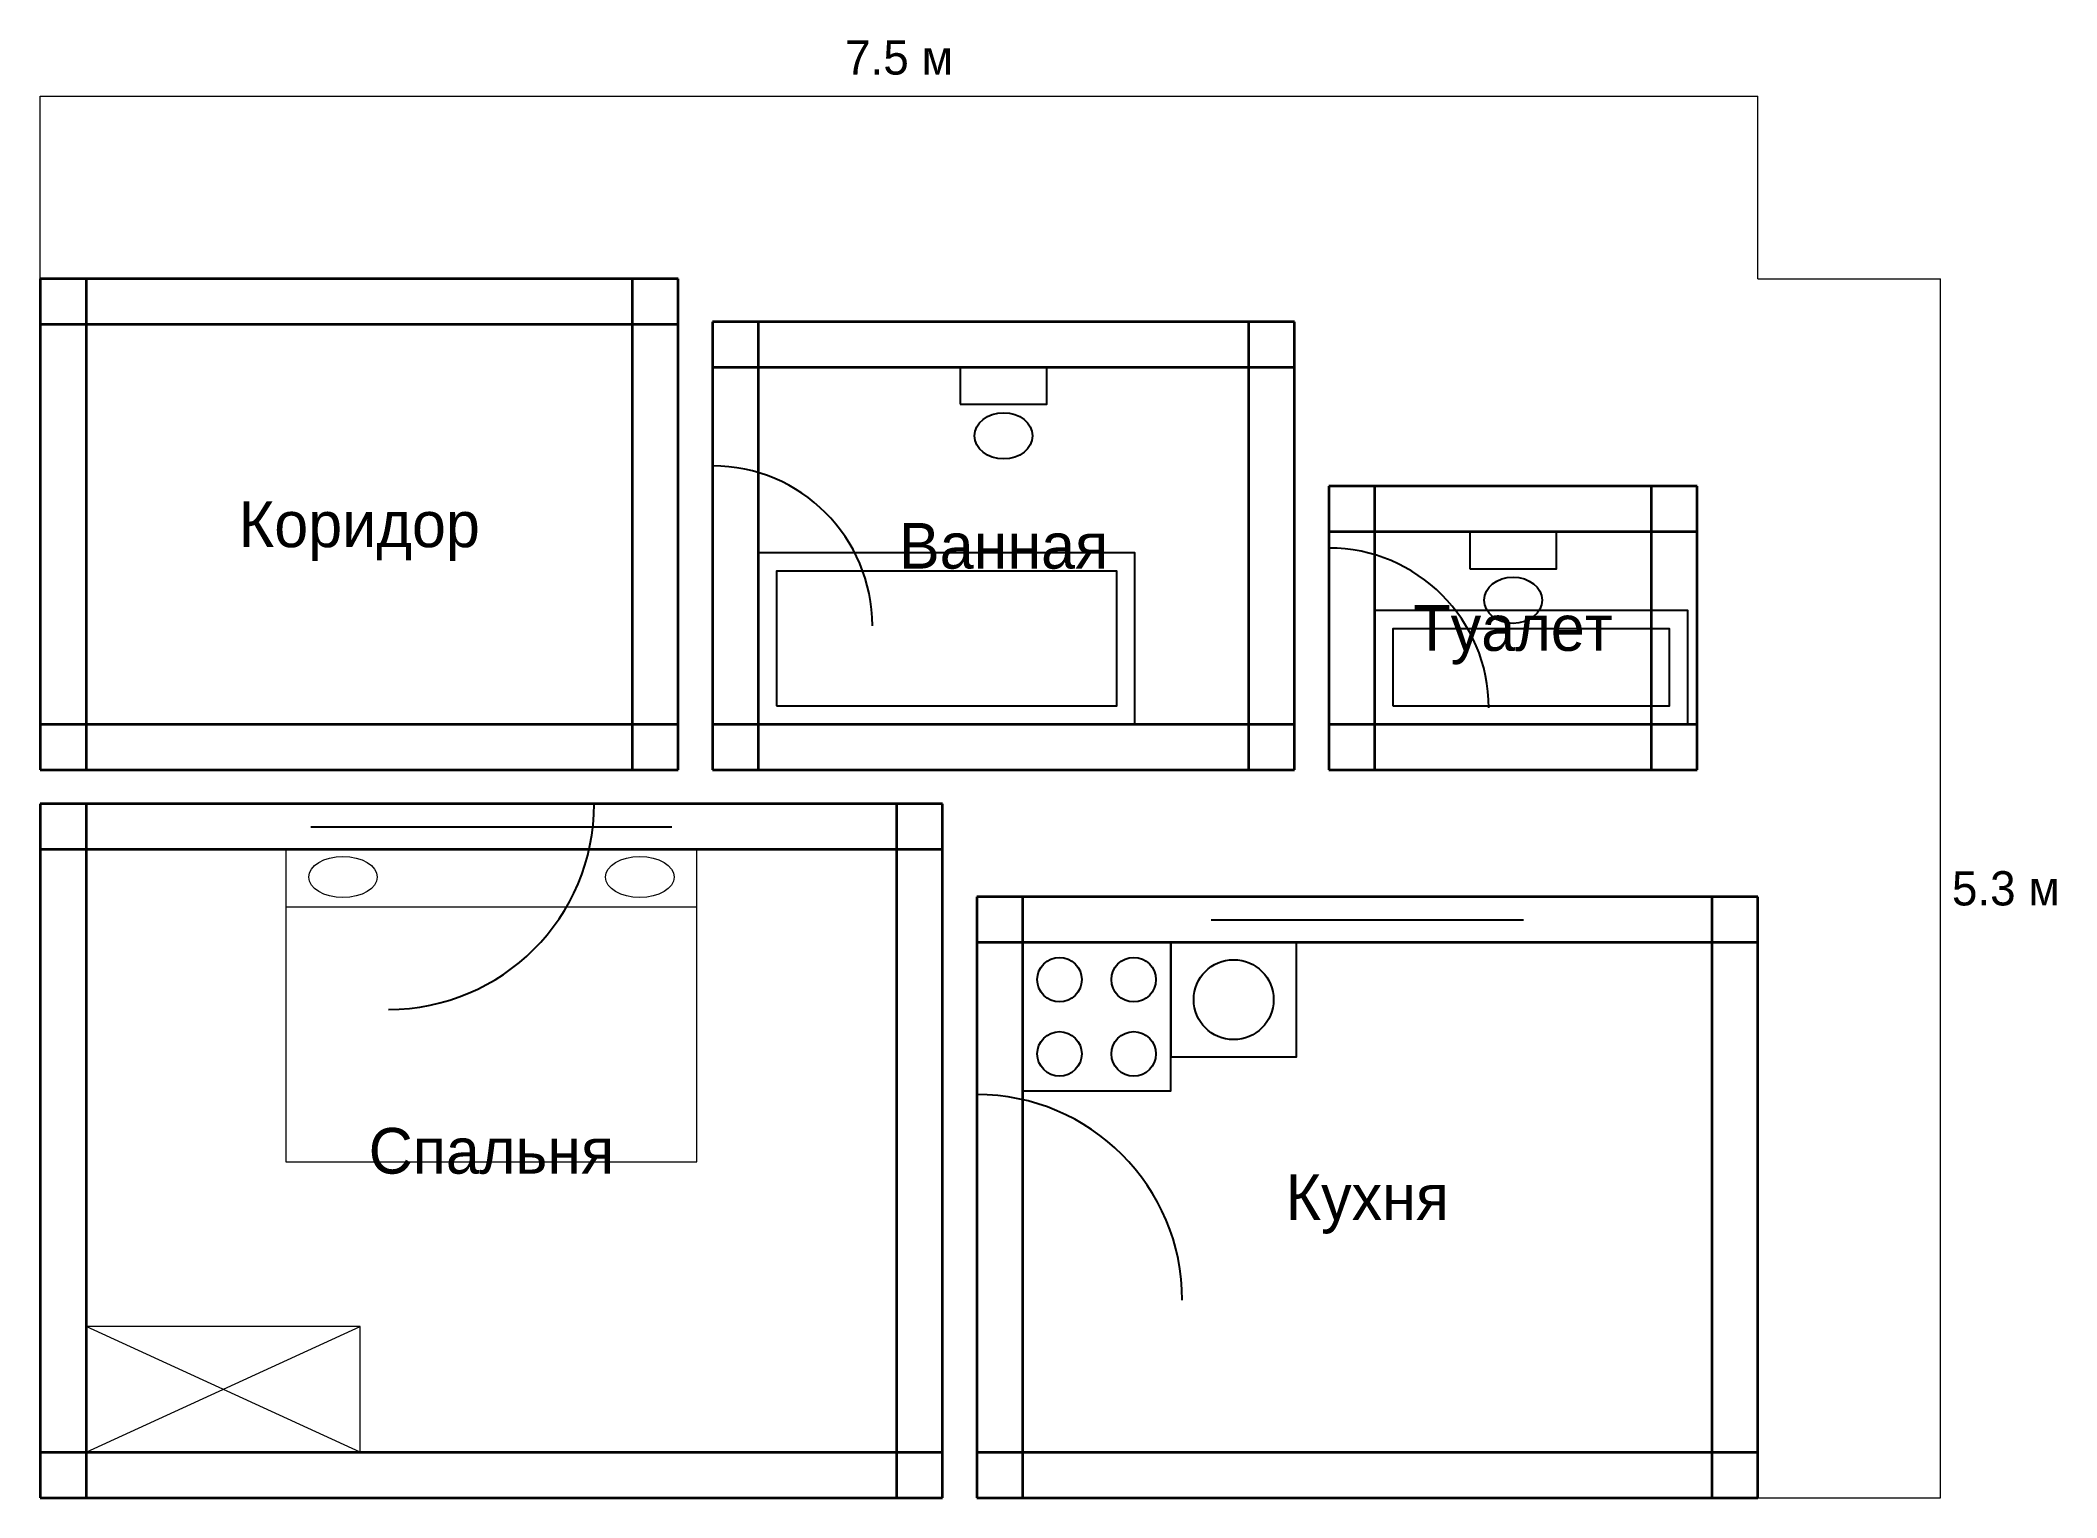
# Model space of a CAD drawing. Header units: metres. Extents: x 0 to 883, y 0 to 638.
import ezdxf
from ezdxf.enums import TextEntityAlignment as Align

# ---------------------------------------------------------------- set-up
doc = ezdxf.new("R2010")
doc.units = ezdxf.units.M
for name, color, linetype, lineweight in [('Двери', 7, 'Continuous', 25), ('Мебель', 7, 'Continuous', 18), ('Окна', 7, 'Continuous', 25), ('Размеры', 1, 'Continuous', 13), ('Стены', 7, 'Continuous', 35), ('Текст', 7, 'Continuous', 13)]:
    doc.layers.add(name, color=color, linetype=linetype, lineweight=lineweight)

msp = doc.modelspace()

# ---------------------------------------------------------------- linework, layer by layer
at = {"layer": 'Двери'}
for p, q in [((294.3, 381.85), (294.3, 451.85)), ((564.2, 345.85), (564.2, 415.85)), ((152.5, 303.8), (242.5, 303.8)), ((410, 86.55), (410, 176.55))]:
    msp.add_line(p, q, dxfattribs=at)
for centre, radius, start, end in [((294.3, 381.85), 70, 0, 90), ((564.2, 345.85), 70, 0, 90), ((152.5, 303.8), 90, 270, 360), ((410, 86.55), 90, 0, 90)]:
    msp.add_arc(centre, radius, start, end, dxfattribs=at)
at = {"layer": 'Мебель'}
for p, q in [((107.5, 258.8), (287.5, 258.8)), ((20, 20), (140, 75)), ((140, 20), (20, 75))]:
    msp.add_line(p, q, dxfattribs=at)
for points in [[(107.5, 147.09), (287.5, 147.09), (287.5, 283.8), (107.5, 283.8), (107.5, 147.09)], [(20, 20), (140, 20), (140, 75), (20, 75), (20, 20)]]:
    msp.add_lwpolyline(points, dxfattribs=at)
for centre in [(132.5, 271.8), (262.5, 271.8)]:
    msp.add_ellipse(centre, major_axis=(15, 0), ratio=0.6, dxfattribs=at)
at = {"layer": 'Окна'}
for p, q in [((118.5, 303.8), (276.5, 303.8)), ((118.5, 293.8), (276.5, 293.8)), ((118.5, 283.8), (276.5, 283.8)), ((512.6, 263.1), (649.4, 263.1)), ((512.6, 253.1), (649.4, 253.1)), ((512.6, 243.1), (649.4, 243.1))]:
    msp.add_line(p, q, dxfattribs=at)
at = {"layer": 'Размеры', "color": 1}
for p, q in [((0, 613.7), (752, 613.7)), ((0, 533.7), (0, 613.7)), ((752, 533.7), (752, 613.7)), ((752, 533.7), (832, 533.7)), ((832, 0), (832, 533.7)), ((752, 0), (832, 0))]:
    msp.add_line(p, q, dxfattribs=at)
at = {"layer": 'Сантехника'}
for points in [[(402.75, 478.8), (440.75, 478.8), (440.75, 494.9), (402.75, 494.9), (402.75, 478.8)], [(625.85, 406.8), (663.85, 406.8), (663.85, 422.9), (625.85, 422.9), (625.85, 406.8)], [(314.3, 338.8), (479.3, 338.8), (479.3, 413.8), (314.3, 413.8), (314.3, 338.8)], [(322.3, 346.8), (471.3, 346.8), (471.3, 405.8), (322.3, 405.8), (322.3, 346.8)], [(584.2, 338.8), (721.31, 338.8), (721.31, 388.44), (584.2, 388.44), (584.2, 338.8)], [(592.2, 346.8), (713.31, 346.8), (713.31, 380.44), (592.2, 380.44), (592.2, 346.8)], [(430, 178.1), (495, 178.1), (495, 243.1), (430, 243.1), (430, 178.1)], [(495, 193.1), (550, 193.1), (550, 243.1), (495, 243.1), (495, 193.1)]]:
    msp.add_lwpolyline(points, dxfattribs=at)
for centre, radius in [((446.25, 226.85), 9.75), ((478.75, 226.85), 9.75), ((522.5, 218.1), 17.5), ((446.25, 194.35), 9.75), ((478.75, 194.35), 9.75)]:
    msp.add_circle(centre, radius, dxfattribs=at)
for centre in [(421.75, 465), (644.85, 393)]:
    msp.add_ellipse(centre, major_axis=(12.67, 0), ratio=0.8, dxfattribs=at)
at = {"layer": 'Стены'}
for p, q in [((279.3, 533.7), (0, 533.7)), ((0, 533.7), (0, 318.8)), ((20, 533.7), (20, 318.8)), ((259.3, 318.8), (259.3, 533.7)), ((279.3, 318.8), (279.3, 533.7)), ((279.3, 513.7), (0, 513.7)), ((549.2, 514.9), (294.3, 514.9)), ((294.3, 514.9), (294.3, 318.8)), ((314.3, 514.9), (314.3, 318.8)), ((529.2, 318.8), (529.2, 514.9)), ((549.2, 318.8), (549.2, 514.9)), ((549.2, 494.9), (294.3, 494.9)), ((725.5, 442.9), (564.2, 442.9)), ((564.2, 442.9), (564.2, 318.8)), ((584.2, 442.9), (584.2, 318.8)), ((705.5, 318.8), (705.5, 442.9)), ((725.5, 318.8), (725.5, 442.9)), ((725.5, 422.9), (564.2, 422.9)), ((0, 338.8), (279.3, 338.8)), ((294.3, 338.8), (549.2, 338.8)), ((564.2, 338.8), (725.5, 338.8)), ((0, 318.8), (279.3, 318.8)), ((294.3, 318.8), (549.2, 318.8)), ((564.2, 318.8), (725.5, 318.8)), ((395, 303.8), (0, 303.8)), ((0, 303.8), (0, 0)), ((20, 303.8), (20, 0)), ((375, 0), (375, 303.8)), ((395, 0), (395, 303.8)), ((395, 283.8), (0, 283.8)), ((752, 263.1), (410, 263.1)), ((410, 263.1), (410, 0)), ((430, 263.1), (430, 0)), ((732, 0), (732, 263.1)), ((752, 0), (752, 263.1)), ((752, 243.1), (410, 243.1)), ((0, 20), (395, 20)), ((410, 20), (752, 20)), ((0, 0), (395, 0)), ((410, 0), (752, 0))]:
    msp.add_line(p, q, dxfattribs=at)

# ---------------------------------------------------------------- texts
at = {"layer": 'Размеры', "color": 1}
msp.add_text('7.5 м', height=15, dxfattribs=at).set_placement((376, 618.7), align=Align.BOTTOM_CENTER)
msp.add_text('5.3 м', height=15, dxfattribs=at).set_placement((837, 266.85), align=Align.MIDDLE_LEFT)
at = {"layer": 'Текст'}
for s, p in [('Коридор', (139.65, 426.25)), ('Ванная', (421.75, 416.85)), ('Туалет', (644.85, 380.85)), ('Спальня', (197.5, 151.9)), ('Кухня', (581, 131.55))]:
    msp.add_text(s, height=20, dxfattribs=at).set_placement(p, align=Align.MIDDLE_CENTER)

doc.saveas('drawing.dxf')
